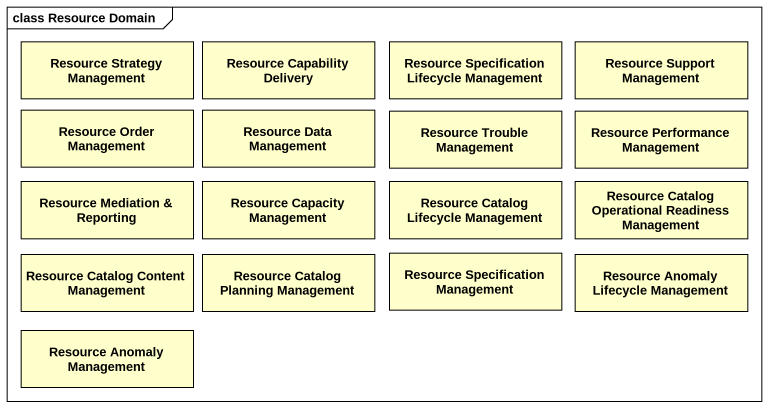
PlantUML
@startuml
mainframe class Resource Domain
hide circle
hide empty members
class "Resource Strategy Management" as Resource_Strategy_Management
class "Resource Capability Delivery" as Resource_Capability_Delivery
class "Resource Specification Lifecycle Management" as Resource_Specification
class "Resource Support Management" as Resource_Support_Management
class "Resource Order Management" as Resource_Order_Management
class "Resource Data Management" as Resource_Data_Management
class "Resource Trouble Management" as Resource_Trouble_Management
class "Resource Performance Management" as Resource_Performance
class "Resource Mediation & Reporting" as Resource_Mediation_Reporting
class "Resource Capacity Management" as Resource_Capacity_Management
class "Resource Catalog Lifecycle Management" as Resource_Catalog_Lifecycle
class "Resource Catalog Operational Readiness Management" as Resource_Catalog
class "Resource Catalog Content Management" as Resource_Catalog_Content
class "Resource Catalog Planning Management" as Resource_Catalog_Planning
class "Resource Specification Management" as Resource_Specification_2
class "Resource Anomaly Lifecycle Management" as Resource_Anomaly_Lifecycle
class "Resource Anomaly Management" as Resource_Anomaly_Management
@enduml
